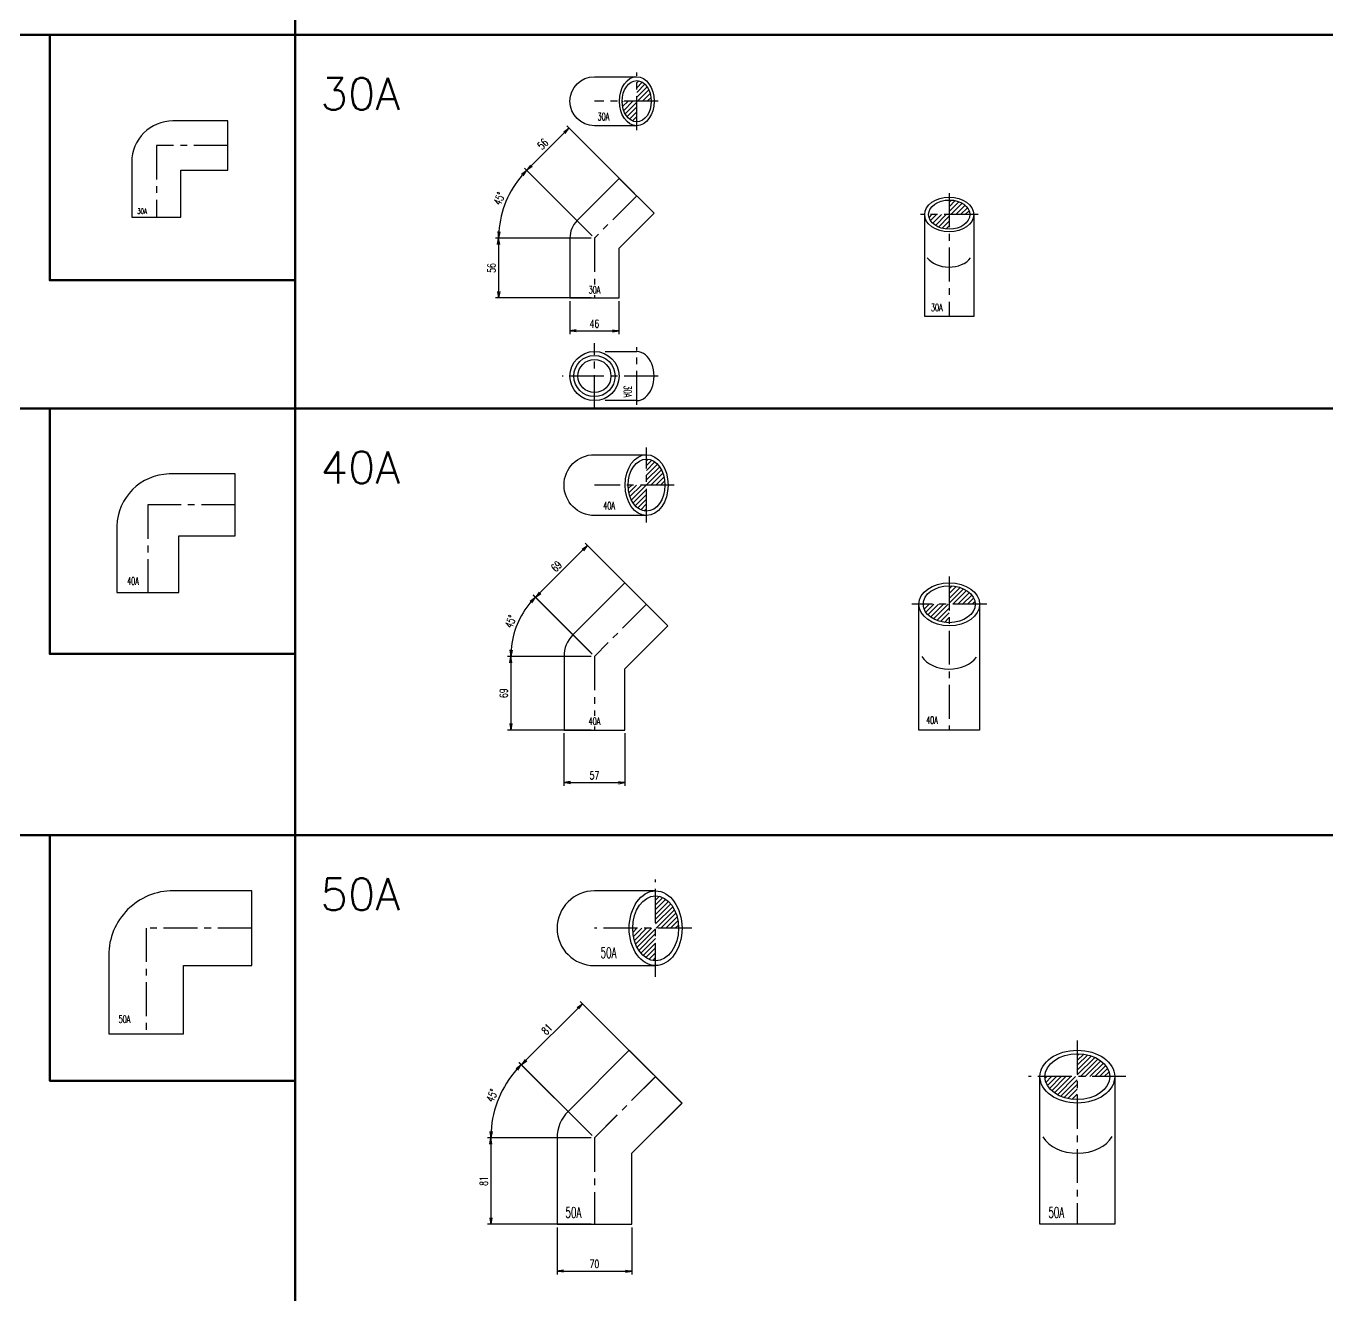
# Model space of a CAD drawing. Header units: millimetres. Extents: x 1711 to 90196, y -23291 to 8516.
# Drawn here: x 18033 to 19252, y -933 to 256 of the extents above; entities that cross this region are included whole.
import ezdxf

# ---------------------------------------------------------------- set-up
doc = ezdxf.new("R2010")
doc.units = ezdxf.units.MM
doc.header["$PDMODE"] = 35
doc.linetypes.add('CENTER', pattern=[50.8, 31.75, -6.35, 6.35, -6.35])
for name, color, linetype in [('CEN', 2, 'CENTER'), ('寸法', 2, 'Continuous'), ('配管-CVP', 4, 'Continuous'), ('＃配管（PVC)', 21, 'Continuous')]:
    doc.layers.add(name, color=color, linetype=linetype)
doc.layers.add('line', color=153, linetype='Continuous', lineweight=50)
doc.styles.add('kpk', font='romans.shx', dxfattribs={"width": 0.7, "bigfont": 'extfont2.shx'})
doc.styles.get("Standard").update_dxf_attribs({"font": 'romans.shx', "bigfont": 'extfont.shx'})
doc.dimstyles.new('KPK-3', dxfattribs={"dimscale": 3, "dimtxt": 2.5, "dimasz": 2, "dimexe": 1, "dimexo": 1, "dimgap": 1, "dimtad": 3, "dimdec": 1, "dimdsep": 46, "dimtxsty": 'kpk', "dimblk": 'OPEN', "dimcen": 2.5, "dimclrd": 2, "dimclre": 2, "dimclrt": 4, "dimadec": 1, "dimazin": 2, "dimtfac": 1, "dimtdec": 1, "dimtmove": 0, "dimatfit": 2, "dimldrblk": 'OPEN', "dimfxl": 0, "dimlwd": -1, "dimlwe": -1, "dimarcsym": 0})

# ---------------------------------------------------------------- blocks, each defined once
blk = doc.blocks.new('_Open')
at = {"color": 0, "linetype": 'ByBlock', "lineweight": -2}
for p, q in [((-1, 0.17), (0, 0)), ((-1, -0.17), (0, 0)), ((0, 0), (-1, 0))]:
    blk.add_line(p, q, dxfattribs=at)
blk = doc.blocks.new('*D2621')
at = {"layer": 'Defpoints', "color": 0, "transparency": 16777216}
for p in [(18502.2, 120.6), (18605.2, 96.7), (18565.6, 57.1)]:
    blk.add_point(p, dxfattribs=at)
at = {"layer": '寸法', "color": 2, "transparency": 16777216}
for p, q in [((18603.1, 98.9), (18539.7, 162.3)), ((18537.6, 155.9), (18506.4, 124.8)), ((18563.5, 59.3), (18500.1, 122.7))]:
    blk.add_line(p, q, dxfattribs=at)
at = {"layer": '寸法', "color": 2, "transparency": 16777216, "xscale": 6, "yscale": 6, "zscale": 6}
for p, rotation in [((18541.8, 160.2), 45), ((18502.2, 120.6), 225)]:
    blk.add_blockref('_Open', p, dxfattribs=dict(at, rotation=rotation))
at = {"layer": '寸法', "color": 4, "transparency": 16777216, "insert": (18517.2, 145.2), "char_height": 7.5, "attachment_point": 5, "rotation": 45, "style": 'kpk', "bg_fill": 3, "box_fill_scale": 1.1, "bg_fill_color": 256, "bg_fill_true_color": 13158600, "bg_fill_transparency": 0}
blk.add_mtext('56', dxfattribs=at)
blk = doc.blocks.new('*D2622')
at = {"layer": 'Defpoints', "color": 0, "transparency": 16777216}
for p in [(18565.6, 57.1), (18475.9, 1.1), (18565.6, 1.1)]:
    blk.add_point(p, dxfattribs=at)
at = {"layer": '寸法', "color": 2, "transparency": 16777216}
for p, q in [((18562.6, 57.1), (18472.9, 57.1)), ((18475.9, 51.1), (18475.9, 7.1)), ((18562.6, 1.1), (18472.9, 1.1))]:
    blk.add_line(p, q, dxfattribs=at)
at = {"layer": '寸法', "color": 2, "transparency": 16777216, "xscale": 6, "yscale": 6, "zscale": 6}
for p, rotation in [((18475.9, 57.1), 90), ((18475.9, 1.1), 270)]:
    blk.add_blockref('_Open', p, dxfattribs=dict(at, rotation=rotation))
at = {"layer": '寸法', "color": 4, "transparency": 16777216, "insert": (18469.2, 29.1), "char_height": 7.5, "attachment_point": 5, "rotation": 90, "style": 'kpk', "bg_fill": 3, "box_fill_scale": 1.1, "bg_fill_color": 256, "bg_fill_true_color": 13158600, "bg_fill_transparency": 0}
blk.add_mtext('56', dxfattribs=at)
blk = doc.blocks.new('*D2623')
at = {"layer": 'Defpoints', "color": 0, "transparency": 16777216}
for p in [(18564.1, 57.1), (18564.8, 58), (18565.6, 57.1)]:
    blk.add_point(p, dxfattribs=at)
at = {"layer": '寸法', "color": 2, "transparency": 16777216}
for p, q in [((18562.7, 60.1), (18500.1, 122.7)), ((18561.1, 57.1), (18472.9, 57.1))]:
    blk.add_line(p, q, dxfattribs=at)
blk.add_arc((18565.6, 57.1), 89.7, 138.8323, 176.1677, dxfattribs=at)
at = {"layer": '寸法', "color": 2, "transparency": 16777216, "xscale": 6, "yscale": 6, "zscale": 6}
for p, rotation in [((18502.2, 120.6), 46.91617076472303), ((18475.9, 57.1), 268.0838292352709)]:
    blk.add_blockref('_Open', p, dxfattribs=dict(at, rotation=rotation))
at = {"layer": '寸法', "color": 4, "transparency": 16777216, "insert": (18476.5, 94.1), "char_height": 7.5, "attachment_point": 5, "rotation": 67.5, "style": 'kpk', "bg_fill": 3, "box_fill_scale": 1.1, "bg_fill_color": 256, "bg_fill_true_color": 13158600, "bg_fill_transparency": 0}
blk.add_mtext('45°', dxfattribs=at)
at = {"layer": 'Defpoints', "color": 0, "transparency": 16777216}
blk.add_point((18487.9, 102), dxfattribs=at)
blk = doc.blocks.new('*D2624')
at = {"layer": 'Defpoints', "color": 0, "transparency": 16777216}
for p in [(18510.4, -279.6), (18614.4, -286), (18565.6, -334.8)]:
    blk.add_point(p, dxfattribs=at)
at = {"layer": '寸法', "color": 2, "transparency": 16777216}
for p, q in [((18612.3, -283.9), (18557.1, -228.6)), ((18554.9, -235), (18514.6, -275.3)), ((18563.5, -332.7), (18508.3, -277.4))]:
    blk.add_line(p, q, dxfattribs=at)
at = {"layer": '寸法', "color": 2, "transparency": 16777216, "xscale": 6, "yscale": 6, "zscale": 6}
for p, rotation in [((18559.2, -230.8), 45), ((18510.4, -279.6), 225)]:
    blk.add_blockref('_Open', p, dxfattribs=dict(at, rotation=rotation))
at = {"layer": '寸法', "color": 4, "transparency": 16777216, "insert": (18530, -250.4), "char_height": 7.5, "attachment_point": 5, "rotation": 45, "style": 'kpk', "bg_fill": 3, "box_fill_scale": 1.1, "bg_fill_color": 256, "bg_fill_true_color": 13158600, "bg_fill_transparency": 0}
blk.add_mtext('69', dxfattribs=at)
blk = doc.blocks.new('*D2625')
at = {"layer": 'Defpoints', "color": 0, "transparency": 16777216}
for p in [(18565.6, -334.8), (18487.3, -403.8), (18565.6, -403.8)]:
    blk.add_point(p, dxfattribs=at)
at = {"layer": '寸法', "color": 2, "transparency": 16777216}
for p, q in [((18562.6, -334.8), (18484.3, -334.8)), ((18487.3, -340.8), (18487.3, -397.8)), ((18562.6, -403.8), (18484.3, -403.8))]:
    blk.add_line(p, q, dxfattribs=at)
at = {"layer": '寸法', "color": 2, "transparency": 16777216, "xscale": 6, "yscale": 6, "zscale": 6}
for p, rotation in [((18487.3, -334.8), 90), ((18487.3, -403.8), 270)]:
    blk.add_blockref('_Open', p, dxfattribs=dict(at, rotation=rotation))
at = {"layer": '寸法', "color": 4, "transparency": 16777216, "insert": (18480.6, -369.3), "char_height": 7.5, "attachment_point": 5, "rotation": 90, "style": 'kpk', "bg_fill": 3, "box_fill_scale": 1.1, "bg_fill_color": 256, "bg_fill_true_color": 13158600, "bg_fill_transparency": 0}
blk.add_mtext('69', dxfattribs=at)
blk = doc.blocks.new('*D2626')
at = {"layer": 'Defpoints', "color": 0, "transparency": 16777216}
for p in [(18563.8, -334.8), (18564.6, -333.7), (18565.6, -334.8)]:
    blk.add_point(p, dxfattribs=at)
at = {"layer": '寸法', "color": 2, "transparency": 16777216}
for p, q in [((18562.5, -331.6), (18508.2, -277.3)), ((18560.8, -334.8), (18484.3, -334.8))]:
    blk.add_line(p, q, dxfattribs=at)
blk.add_arc((18565.6, -334.8), 78.3, 139.3912, 175.6088, dxfattribs=at)
at = {"layer": '寸法', "color": 2, "transparency": 16777216, "xscale": 6, "yscale": 6, "zscale": 6}
for p, rotation in [((18510.3, -279.4), 47.19559840036488), ((18487.3, -334.8), 267.8044015996563)]:
    blk.add_blockref('_Open', p, dxfattribs=dict(at, rotation=rotation))
at = {"layer": '寸法', "color": 4, "transparency": 16777216, "insert": (18487.1, -302.2), "char_height": 7.5, "attachment_point": 5, "rotation": 67.5, "style": 'kpk', "bg_fill": 3, "box_fill_scale": 1.1, "bg_fill_color": 256, "bg_fill_true_color": 13158600, "bg_fill_transparency": 0}
blk.add_mtext('45°', dxfattribs=at)
at = {"layer": 'Defpoints', "color": 0, "transparency": 16777216}
blk.add_point((18497.8, -295.6), dxfattribs=at)
blk = doc.blocks.new('*D3196')
at = {"layer": 'Defpoints', "color": 0, "transparency": 16777216}
for p in [(18497.2, -717.5), (18622.9, -728.6), (18565.6, -785.9)]:
    blk.add_point(p, dxfattribs=at)
at = {"layer": '寸法', "color": 2, "transparency": 16777216}
for p, q in [((18620.8, -726.5), (18552.4, -658.1)), ((18550.3, -664.4), (18501.5, -713.2)), ((18563.5, -783.8), (18495.1, -715.4))]:
    blk.add_line(p, q, dxfattribs=at)
at = {"layer": '寸法', "color": 2, "transparency": 16777216, "xscale": 6, "yscale": 6, "zscale": 6}
for p, rotation in [((18554.5, -660.2), 45.00000000000176), ((18497.2, -717.5), 225.0000000000018)]:
    blk.add_blockref('_Open', p, dxfattribs=dict(at, rotation=rotation))
at = {"layer": '寸法', "color": 4, "transparency": 16777216, "insert": (18521.1, -684.1), "char_height": 7.5, "attachment_point": 5, "rotation": 45, "style": 'kpk', "bg_fill": 3, "box_fill_scale": 1.1, "bg_fill_color": 256, "bg_fill_true_color": 13158600, "bg_fill_transparency": 0}
blk.add_mtext('81', dxfattribs=at)
blk = doc.blocks.new('*D3197')
at = {"layer": 'Defpoints', "color": 0, "transparency": 16777216}
for p in [(18565.6, -785.9), (18468.6, -866.9), (18565.6, -866.9)]:
    blk.add_point(p, dxfattribs=at)
at = {"layer": '寸法', "color": 2, "transparency": 16777216}
for p, q in [((18562.6, -785.9), (18465.6, -785.9)), ((18468.6, -791.9), (18468.6, -860.9)), ((18562.6, -866.9), (18465.6, -866.9))]:
    blk.add_line(p, q, dxfattribs=at)
at = {"layer": '寸法', "color": 2, "transparency": 16777216, "xscale": 6, "yscale": 6, "zscale": 6}
for p, rotation in [((18468.6, -785.9), 90), ((18468.6, -866.9), 270)]:
    blk.add_blockref('_Open', p, dxfattribs=dict(at, rotation=rotation))
at = {"layer": '寸法', "color": 4, "transparency": 16777216, "insert": (18461.9, -826.4), "char_height": 7.5, "attachment_point": 5, "rotation": 90, "style": 'kpk', "bg_fill": 3, "box_fill_scale": 1.1, "bg_fill_color": 256, "bg_fill_true_color": 13158600, "bg_fill_transparency": 0}
blk.add_mtext('81', dxfattribs=at)
blk = doc.blocks.new('*D2627')
at = {"layer": 'Defpoints', "color": 0, "transparency": 16777216}
for p in [(18564.1, -785.9), (18564.4, -784.6), (18565.6, -785.9)]:
    blk.add_point(p, dxfattribs=at)
at = {"layer": '寸法', "color": 2, "transparency": 16777216}
for p, q in [((18562.2, -782.5), (18494.9, -715.2)), ((18561.1, -785.9), (18465.6, -785.9))]:
    blk.add_line(p, q, dxfattribs=at)
blk.add_arc((18565.6, -785.9), 97, 138.5446, 176.4554, dxfattribs=at)
at = {"layer": '寸法', "color": 2, "transparency": 16777216, "xscale": 6, "yscale": 6, "zscale": 6}
for p, rotation in [((18497.1, -717.3), 46.77230686359243), ((18468.6, -785.9), 268.2276931363166)]:
    blk.add_blockref('_Open', p, dxfattribs=dict(at, rotation=rotation))
at = {"layer": '寸法', "color": 4, "transparency": 16777216, "insert": (18469.8, -746.2), "char_height": 7.5, "attachment_point": 5, "rotation": 67.5, "style": 'kpk', "bg_fill": 3, "box_fill_scale": 1.1, "bg_fill_color": 256, "bg_fill_true_color": 13158600, "bg_fill_transparency": 0}
blk.add_mtext('45°', dxfattribs=at)
at = {"layer": 'Defpoints', "color": 0, "transparency": 16777216}
blk.add_point((18481.6, -737.4), dxfattribs=at)
blk = doc.blocks.new('*D2771')
at = {"layer": 'Defpoints', "color": 0, "transparency": 16777216}
for p in [(18542.6, 1.1), (18588.6, 1.1), (18588.6, -29.8)]:
    blk.add_point(p, dxfattribs=at)
at = {"layer": '寸法', "color": 2, "transparency": 16777216}
for p, q in [((18542.6, -1.9), (18542.6, -32.8)), ((18588.6, -1.9), (18588.6, -32.8)), ((18548.6, -29.8), (18582.6, -29.8))]:
    blk.add_line(p, q, dxfattribs=at)
at = {"layer": '寸法', "color": 2, "transparency": 16777216, "xscale": 6, "yscale": 6, "zscale": 6, "rotation": 180}
blk.add_blockref('_Open', (18542.6, -29.8), dxfattribs=at)
at = {"layer": '寸法', "color": 2, "transparency": 16777216, "xscale": 6, "yscale": 6, "zscale": 6}
blk.add_blockref('_Open', (18588.6, -29.8), dxfattribs=at)
at = {"layer": '寸法', "color": 4, "transparency": 16777216, "insert": (18565.6, -23.1), "char_height": 7.5, "attachment_point": 5, "style": 'kpk', "bg_fill": 3, "box_fill_scale": 1.1, "bg_fill_color": 256, "bg_fill_true_color": 13158600, "bg_fill_transparency": 0}
blk.add_mtext('46', dxfattribs=at)
blk = doc.blocks.new('*D2772')
at = {"layer": 'Defpoints', "color": 0, "transparency": 16777216}
for p in [(18537.1, -403.8), (18594.1, -403.8), (18594.1, -453.1)]:
    blk.add_point(p, dxfattribs=at)
at = {"layer": '寸法', "color": 2, "transparency": 16777216}
for p, q in [((18537.1, -406.8), (18537.1, -456.1)), ((18594.1, -406.8), (18594.1, -456.1)), ((18543.1, -453.1), (18588.1, -453.1))]:
    blk.add_line(p, q, dxfattribs=at)
at = {"layer": '寸法', "color": 2, "transparency": 16777216, "xscale": 6, "yscale": 6, "zscale": 6, "rotation": 180}
blk.add_blockref('_Open', (18537.1, -453.1), dxfattribs=at)
at = {"layer": '寸法', "color": 2, "transparency": 16777216, "xscale": 6, "yscale": 6, "zscale": 6}
blk.add_blockref('_Open', (18594.1, -453.1), dxfattribs=at)
at = {"layer": '寸法', "color": 4, "transparency": 16777216, "insert": (18565.6, -446.3), "char_height": 7.5, "attachment_point": 5, "style": 'kpk', "bg_fill": 3, "box_fill_scale": 1.1, "bg_fill_color": 256, "bg_fill_true_color": 13158600, "bg_fill_transparency": 0}
blk.add_mtext('57', dxfattribs=at)
blk = doc.blocks.new('*D3211')
at = {"layer": 'Defpoints', "color": 0, "transparency": 16777216}
for p in [(18530.6, -866.9), (18600.6, -866.9), (18600.6, -910.8)]:
    blk.add_point(p, dxfattribs=at)
at = {"layer": '寸法', "color": 2, "transparency": 16777216}
for p, q in [((18530.6, -869.9), (18530.6, -913.8)), ((18600.6, -869.9), (18600.6, -913.8)), ((18536.6, -910.8), (18594.6, -910.8))]:
    blk.add_line(p, q, dxfattribs=at)
at = {"layer": '寸法', "color": 2, "transparency": 16777216, "xscale": 6, "yscale": 6, "zscale": 6, "rotation": 180}
blk.add_blockref('_Open', (18530.6, -910.8), dxfattribs=at)
at = {"layer": '寸法', "color": 2, "transparency": 16777216, "xscale": 6, "yscale": 6, "zscale": 6}
blk.add_blockref('_Open', (18600.6, -910.8), dxfattribs=at)
at = {"layer": '寸法', "color": 4, "transparency": 16777216, "insert": (18565.6, -904.1), "char_height": 7.5, "attachment_point": 5, "style": 'kpk', "bg_fill": 3, "box_fill_scale": 1.1, "bg_fill_color": 256, "bg_fill_true_color": 13158600, "bg_fill_transparency": 0}
blk.add_mtext('70', dxfattribs=at)
blk = doc.blocks.new('A$C64CF7AF9')
at = {"layer": '＃配管（PVC)', "color": 2, "linetype": 'CENTER'}
for p, q in [((0, 59.6), (0, -30.4)), ((27, 39.6), (-27, 39.6)), ((30.9, 0), (-30.9, 0))]:
    blk.add_line(p, q, dxfattribs=at)
at = {"layer": '＃配管（PVC)', "color": 0, "linetype": 'ByBlock'}
for p, q in [((-23, 10), (-23, 39.6)), ((23, 39.6), (23, 10))]:
    blk.add_line(p, q, dxfattribs=at)
for radius in [19.3, 15.5]:
    blk.add_circle((0, 0), radius, dxfattribs=at)
blk.add_ellipse((0, 39.6), major_axis=(-23, 0), ratio=0.706944, start_param=3.141332, end_param=6.283446, dxfattribs=at)
at = {"layer": 'Defpoints', "color": 100, "linetype": 'ByBlock', "insert": (14.4, 31.1), "char_height": 7, "attachment_point": 5, "bg_fill": 3, "box_fill_scale": 1.2, "bg_fill_color": 256, "bg_fill_transparency": 0}
blk.add_mtext('{\\W0.6;30A}', dxfattribs=at)
at = {"layer": '＃配管（PVC)', "color": 0, "linetype": 'ByBlock'}
blk.add_circle((0, 0), 23, dxfattribs=at)
blk = doc.blocks.new('30A-L-正')
at = {"layer": '＃配管（PVC)', "color": 0, "linetype": 'ByBlock'}
blk.add_lwpolyline([(23, -67), (23, -23), (67, -23), (67, 23), (15.5, 23, 0.414214), (-23, -15.5), (-23, -67)], format="xyb", close=True, dxfattribs=at)
at = {"layer": '＃配管（PVC)', "color": 2, "linetype": 'CENTER'}
blk.add_lwpolyline([(67, 0), (0, 0), (0, -67)], dxfattribs=at)
at = {"layer": 'Defpoints', "color": 6, "linetype": 'ByBlock', "ltscale": 0.5, "insert": (-13.3, -61.5), "char_height": 5, "attachment_point": 5, "style": 'kpk', "bg_fill": 3, "box_fill_scale": 1.2, "bg_fill_color": 256, "bg_fill_transparency": 0}
blk.add_mtext('{\\W0.6;30A}', dxfattribs=at)
blk = doc.blocks.new('*U442')
at = {"color": 0, "linetype": 'ByBlock'}
blk.add_blockref('30A-L-正', (0, 0), dxfattribs=at)
blk = doc.blocks.new('40A-L-正')
at = {"layer": '＃配管（PVC)', "color": 0, "linetype": 'ByBlock'}
blk.add_lwpolyline([(29, -82), (29, -29), (82, -29), (82, 29), (20, 29, 0.399805), (-29, -20), (-29, -82)], format="xyb", close=True, dxfattribs=at)
at = {"layer": '＃配管（PVC)', "color": 2, "linetype": 'CENTER'}
blk.add_lwpolyline([(82, 0), (0, 0), (0, -82)], dxfattribs=at)
at = {"layer": 'Defpoints', "color": 6, "linetype": 'ByBlock', "insert": (-13.9, -71.3), "char_height": 7, "attachment_point": 5, "style": 'kpk', "bg_fill": 3, "box_fill_scale": 1.2, "bg_fill_color": 256, "bg_fill_transparency": 0}
blk.add_mtext('{\\W0.6;40A}', dxfattribs=at)
blk = doc.blocks.new('*U443')
at = {"color": 0, "linetype": 'ByBlock'}
blk.add_blockref('40A-L-正', (0, 0), dxfattribs=at)
blk = doc.blocks.new('50A-L-正')
at = {"layer": '＃配管（PVC)', "color": 0, "linetype": 'ByBlock'}
blk.add_lwpolyline([(35, -99), (35, -35), (99, -35), (99, 35), (25.5, 35, 0.414214), (-35, -25.5), (-35, -99)], format="xyb", close=True, dxfattribs=at)
at = {"layer": '＃配管（PVC)', "color": 2, "linetype": 'CENTER'}
blk.add_lwpolyline([(99, 0), (0, 0), (0, -99)], dxfattribs=at)
at = {"layer": 'Defpoints', "color": 6, "linetype": 'ByBlock', "insert": (-20.2, -85.3), "char_height": 7, "attachment_point": 5, "style": 'kpk', "bg_fill": 3, "box_fill_scale": 1.2, "bg_fill_color": 256, "bg_fill_transparency": 0}
blk.add_mtext('{\\W0.6;50A}', dxfattribs=at)
blk = doc.blocks.new('*U444')
at = {"color": 0, "linetype": 'ByBlock'}
blk.add_blockref('50A-L-正', (0, 0), dxfattribs=at)
blk = doc.blocks.new('A$C40867507')
at = {"layer": '＃配管（PVC)'}
h = blk.add_hatch(dxfattribs=at)
h.set_pattern_fill('ANSI31', color=252)
h.set_pattern_definition([(45, (-18565.648, -185.316), (-2.24506403, 2.24506403), [])])
edge = h.paths.add_edge_path()
edge.add_line((39.6, 0), (25.9, 0))
edge.add_ellipse((39.6, 0), major_axis=(0, 19.3), ratio=0.707091, start_angle=90.0003, end_angle=180.0006)
edge.add_line((39.6, -19.3), (39.6, 0))
edge = h.paths.add_edge_path()
edge.add_ellipse((39.6, 0), major_axis=(0, 19.3), ratio=0.707091, start_angle=270.0003, end_angle=360.0006)
edge.add_line((39.6, 19.3), (39.6, 0))
edge.add_line((39.6, 0), (53.2, 0))
at = {"layer": '＃配管（PVC)', "color": 2, "linetype": 'CENTER'}
for p, q in [((39.6, -27), (39.6, 27)), ((59.6, 0), (0, 0))]:
    blk.add_line(p, q, dxfattribs=at)
at = {"layer": '＃配管（PVC)', "color": 0, "linetype": 'ByBlock'}
blk.add_lwpolyline([(39.6, -23), (0, -23, -1), (0, 23), (39.6, 23)], format="xyb", dxfattribs=at)
for major_axis, ratio in [((0, 23), 0.706944), ((0, 19.3), 0.707091)]:
    blk.add_ellipse((39.6, 0), major_axis=major_axis, ratio=ratio, dxfattribs=at)
at = {"layer": 'Defpoints', "color": 6, "linetype": 'ByBlock', "insert": (8.4, -14.4), "char_height": 7, "attachment_point": 5, "rotation": 360, "style": 'kpk', "bg_fill": 3, "box_fill_scale": 1.2, "bg_fill_color": 256, "bg_fill_transparency": 0}
blk.add_mtext('{\\W0.6;30A}', dxfattribs=at)
blk = doc.blocks.new('A$C4FB23EE7')
at = {"layer": '＃配管（PVC)', "color": 0, "linetype": 'ByBlock'}
blk.add_lwpolyline([(55.9, 79.3), (23.3, 111.9), (-16.3, 72.3, 0.198912), (-23, 56), (-23, 0), (23, 0), (23, 46.5)], format="xyb", close=True, dxfattribs=at)
at = {"layer": '＃配管（PVC)', "color": 2, "linetype": 'CENTER'}
blk.add_lwpolyline([(39.6, 95.6), (0, 56), (0, 0)], dxfattribs=at)
at = {"layer": 'Defpoints', "color": 6, "linetype": 'ByBlock', "insert": (0, 7.5), "char_height": 7, "attachment_point": 5, "style": 'kpk', "bg_fill": 3, "box_fill_scale": 1.2, "bg_fill_color": 256, "bg_fill_transparency": 0}
blk.add_mtext('{\\W0.6;30A}', dxfattribs=at)
blk = doc.blocks.new('A$C597B5FDB')
at = {"layer": '＃配管（PVC)'}
h = blk.add_hatch(dxfattribs=at)
h.set_pattern_fill('ANSI31', color=252)
h.set_pattern_definition([(45, (-18898.0417, 16.489), (-2.24506403, 2.24506403), [])])
edge = h.paths.add_edge_path()
edge.add_line((0, 95.6), (-19.3, 95.6))
edge.add_ellipse((0, 95.6), major_axis=(-19.3, 0), ratio=0.707091, start_angle=0.0006, end_angle=90.0003)
edge.add_line((0, 82), (0, 95.6))
edge = h.paths.add_edge_path()
edge.add_ellipse((0, 95.6), major_axis=(-19.3, 0), ratio=0.707091, start_angle=180.0006, end_angle=270.0003)
edge.add_line((0, 109.2), (0, 95.6))
edge.add_line((0, 95.6), (19.3, 95.6))
at = {"layer": '＃配管（PVC)', "color": 2, "linetype": 'CENTER'}
for p, q in [((0, 115.6), (0, 0)), ((27, 95.6), (-27, 95.6))]:
    blk.add_line(p, q, dxfattribs=at)
at = {"layer": '＃配管（PVC)', "color": 0, "linetype": 'ByBlock'}
blk.add_lwpolyline([(23, 95.6), (23, 0), (-23, 0), (-23, 95.6)], dxfattribs=at)
for major_axis, ratio in [((-23, 0), 0.706944), ((-19.3, 0), 0.707091)]:
    blk.add_ellipse((0, 95.6), major_axis=major_axis, ratio=ratio, dxfattribs=at)
blk.add_ellipse((-0.2, 62.7), major_axis=(-23, 0), ratio=0.706944, start_param=6.762696, end_param=8.929798, dxfattribs=at)
at = {"layer": 'Defpoints', "color": 6, "linetype": 'ByBlock', "insert": (-11.6, 8.5), "char_height": 7, "attachment_point": 5, "style": 'kpk', "bg_fill": 3, "box_fill_scale": 1.2, "bg_fill_color": 256, "bg_fill_transparency": 0}
blk.add_mtext('{\\W0.6;30A}', dxfattribs=at)
blk = doc.blocks.new('A$C32D37BCA')
at = {"layer": '＃配管（PVC)'}
h = blk.add_hatch(dxfattribs=at)
h.set_pattern_fill('ANSI31', color=252)
h.set_pattern_definition([(45, (-18565.648, 174.3547), (-2.24506403, 2.24506403), [])])
edge = h.paths.add_edge_path()
edge.add_line((48.8, 0), (31.6, 0))
edge.add_ellipse((48.8, 0), major_axis=(0, 24.4), ratio=0.707105, start_angle=89.9971, end_angle=179.9924)
edge.add_line((48.8, -24.4), (48.8, 0))
edge = h.paths.add_edge_path()
edge.add_ellipse((48.8, 0), major_axis=(0, 24.4), ratio=0.707105, start_angle=270.0004, end_angle=360.0076)
edge.add_line((48.8, 24.3), (48.8, 0))
edge.add_line((48.8, 0), (66, 0))
at = {"layer": '＃配管（PVC)', "color": 2, "linetype": 'CENTER'}
for p, q in [((48.8, -35.1), (48.8, 35.1)), ((74.8, 0), (0, 0))]:
    blk.add_line(p, q, dxfattribs=at)
at = {"layer": '＃配管（PVC)', "color": 0, "linetype": 'ByBlock'}
blk.add_lwpolyline([(48.8, -28.5), (0, -28.5, -1), (0, 28.5), (48.8, 28.5)], format="xyb", dxfattribs=at)
for major_axis, ratio in [((0, 28.5), 0.70717), ((0, 24.4), 0.707105)]:
    blk.add_ellipse((48.8, 0), major_axis=major_axis, ratio=ratio, dxfattribs=at)
at = {"layer": 'Defpoints', "color": 6, "linetype": 'ByBlock', "insert": (13.7, -19.3), "char_height": 7, "attachment_point": 5, "style": 'kpk', "bg_fill": 3, "box_fill_scale": 1.2, "bg_fill_color": 256, "bg_fill_transparency": 0}
blk.add_mtext('{\\W0.6;40A}', dxfattribs=at)
blk = doc.blocks.new('A$C69395F66')
at = {"layer": '＃配管（PVC)', "color": 0, "linetype": 'ByBlock'}
blk.add_lwpolyline([(68.9, 97.6), (28.6, 137.9), (-20.2, 89.2, 0.198912), (-28.5, 69), (-28.5, 0), (28.5, 0), (28.5, 57.2)], format="xyb", close=True, dxfattribs=at)
at = {"layer": '＃配管（PVC)', "color": 2, "linetype": 'CENTER'}
blk.add_lwpolyline([(48.8, 117.8), (0, 69), (0, 0)], dxfattribs=at)
at = {"layer": 'Defpoints', "color": 6, "linetype": 'ByBlock', "insert": (0, 8.3), "char_height": 7, "attachment_point": 5, "style": 'kpk', "bg_fill": 3, "box_fill_scale": 1.2, "bg_fill_color": 256, "bg_fill_transparency": 0}
blk.add_mtext('{\\W0.6;40A}', dxfattribs=at)
blk = doc.blocks.new('A$C39777DEA')
at = {"layer": '＃配管（PVC)'}
h = blk.add_hatch(dxfattribs=at)
h.set_pattern_fill('ANSI31', color=252)
h.set_pattern_definition([(45, (-18898.042, 403.7983), (-2.24506403, 2.24506403), [])])
edge = h.paths.add_edge_path()
edge.add_line((0, 117.8), (-24.4, 117.8))
edge.add_ellipse((0, 117.8), major_axis=(-24.4, 0), ratio=0.707105, start_angle=0.0152, end_angle=90.0002)
edge.add_line((0, 100.6), (0, 117.8))
edge = h.paths.add_edge_path()
edge.add_ellipse((0, 117.8), major_axis=(-24.4, 0), ratio=0.707105, start_angle=179.9848, end_angle=269.9998)
edge.add_line((0, 135), (0, 117.8))
edge.add_line((0, 117.8), (24.3, 117.8))
at = {"layer": '＃配管（PVC)', "color": 2, "linetype": 'CENTER'}
for p, q in [((0, 143.8), (0, 0)), ((35.1, 117.8), (-35.1, 117.8))]:
    blk.add_line(p, q, dxfattribs=at)
at = {"layer": '＃配管（PVC)', "color": 0, "linetype": 'ByBlock'}
blk.add_lwpolyline([(28.5, 117.8), (28.5, 0), (-28.5, 0), (-28.5, 117.8)], dxfattribs=at)
for major_axis, ratio in [((-28.5, 0), 0.70717), ((-24.4, 0), 0.707105)]:
    blk.add_ellipse((0, 117.8), major_axis=major_axis, ratio=ratio, dxfattribs=at)
blk.add_ellipse((0, 77.3), major_axis=(-28.5, 0), ratio=0.70717, start_param=6.721062, end_param=8.963044, dxfattribs=at)
at = {"layer": 'Defpoints', "color": 6, "linetype": 'ByBlock', "insert": (-16.2, 9.3), "char_height": 7, "attachment_point": 5, "style": 'kpk', "bg_fill": 3, "box_fill_scale": 1.2, "bg_fill_color": 256, "bg_fill_transparency": 0}
blk.add_mtext('{\\W0.6;40A}', dxfattribs=at)
blk = doc.blocks.new('A$C7CE2491D')
at = {"layer": '＃配管（PVC)'}
h = blk.add_hatch(dxfattribs=at)
h.set_pattern_fill('ANSI31', color=252)
h.set_pattern_definition([(45, (-18565.648, 589.526), (-2.24506403, 2.24506403), [])])
edge = h.paths.add_edge_path()
edge.add_line((57.3, 0), (35.8, 0))
edge.add_ellipse((57.3, 0), major_axis=(0, 30.4), ratio=0.707106, start_angle=89.996, end_angle=179.9878)
edge.add_line((57.3, -30.4), (57.3, 0))
edge = h.paths.add_edge_path()
edge.add_ellipse((57.3, 0), major_axis=(0, 30.4), ratio=0.707106, start_angle=270.0007, end_angle=360.0122)
edge.add_line((57.3, 30.4), (57.3, 0))
edge.add_line((57.3, 0), (78.8, 0))
at = {"layer": '＃配管（PVC)', "color": 2, "linetype": 'CENTER'}
for p, q in [((57.3, -45.6), (57.3, 45.6)), ((91.1, 0), (0, 0))]:
    blk.add_line(p, q, dxfattribs=at)
at = {"layer": '＃配管（PVC)', "color": 0, "linetype": 'ByBlock'}
blk.add_lwpolyline([(57.3, 35), (0, 35, 1), (0, -35), (57.3, -35)], format="xyb", dxfattribs=at)
for major_axis, ratio in [((0, 35), 0.707127), ((0, 30.4), 0.707106)]:
    blk.add_ellipse((57.3, 0), major_axis=major_axis, ratio=ratio, dxfattribs=at)
at = {"layer": 'Defpoints', "color": 6, "linetype": 'ByBlock', "insert": (13.2, -22.9), "char_height": 10, "attachment_point": 5, "style": 'kpk', "bg_fill": 3, "box_fill_scale": 1.2, "bg_fill_color": 256, "bg_fill_transparency": 0}
blk.add_mtext('{\\W0.6;50A}', dxfattribs=at)
blk = doc.blocks.new('A$C49D10803')
at = {"layer": '＃配管（PVC)', "color": 0, "linetype": 'ByBlock'}
blk.add_lwpolyline([(82, 113.5), (32.5, 163), (-24.7, 105.7, 0.198912), (-35, 81), (-35, 0), (35, 0), (35, 66.5)], format="xyb", close=True, dxfattribs=at)
at = {"layer": '＃配管（PVC)', "color": 2, "linetype": 'CENTER'}
blk.add_lwpolyline([(57.3, 138.3), (0, 81), (0, 0)], dxfattribs=at)
at = {"layer": 'Defpoints', "color": 6, "linetype": 'ByBlock', "insert": (-19.7, 11.1), "char_height": 10, "attachment_point": 5, "style": 'kpk', "bg_fill": 3, "box_fill_scale": 1.2, "bg_fill_color": 256, "bg_fill_transparency": 0}
blk.add_mtext('{\\W0.6;50A}', dxfattribs=at)
blk = doc.blocks.new('A$C23D64D09')
at = {"layer": '＃配管（PVC)'}
h = blk.add_hatch(dxfattribs=at)
h.set_pattern_fill('ANSI31', color=252)
h.set_pattern_definition([(45, (-19018.042, 866.872), (-2.24506403, 2.24506403), [])])
edge = h.paths.add_edge_path()
edge.add_line((0, 138.3), (-30.4, 138.3))
edge.add_ellipse((0, 138.3), major_axis=(-30.4, 0), ratio=0.707106, start_angle=0.0122, end_angle=90.0002)
edge.add_line((0, 116.8), (0, 138.3))
edge = h.paths.add_edge_path()
edge.add_ellipse((0, 138.3), major_axis=(-30.4, 0), ratio=0.707106, start_angle=179.9878, end_angle=269.9998)
edge.add_line((0, 159.8), (0, 138.3))
edge.add_line((0, 138.3), (30.4, 138.3))
at = {"layer": '＃配管（PVC)', "color": 2, "linetype": 'CENTER'}
for p, q in [((0, 172.1), (0, 0)), ((45.6, 138.3), (-45.6, 138.3))]:
    blk.add_line(p, q, dxfattribs=at)
at = {"layer": '＃配管（PVC)', "color": 0, "linetype": 'ByBlock'}
blk.add_lwpolyline([(35, 138.3), (35, 0), (-35, 0), (-35, 138.3)], dxfattribs=at)
for major_axis, ratio in [((-35, 0), 0.707127), ((-30.4, 0), 0.707106)]:
    blk.add_ellipse((0, 138.3), major_axis=major_axis, ratio=ratio, dxfattribs=at)
blk.add_ellipse((0.1, 91.3), major_axis=(-35, 0), ratio=0.707127, start_param=6.677278, end_param=9.042917, dxfattribs=at)
at = {"layer": 'Defpoints', "color": 6, "linetype": 'ByBlock', "insert": (-19.7, 11.1), "char_height": 10, "attachment_point": 5, "style": 'kpk', "bg_fill": 3, "box_fill_scale": 1.2, "bg_fill_color": 256, "bg_fill_transparency": 0}
blk.add_mtext('{\\W0.6;50A}', dxfattribs=at)
blk = doc.blocks.new('A$C84a07606')
at = {"layer": 'line'}
blk.add_line((1260, 0), (1260, -7760), dxfattribs=at)
for points in [[(4120, -1360), (2460, -1360), (1260, -1360), (60, -1360), (0, -1360)], [(4120, -1710), (2460, -1710), (1260, -1710), (60, -1710), (0, -1710)], [(4120, -2110), (2460, -2110), (1260, -2110), (60, -2110), (0, -2110)]]:
    blk.add_lwpolyline(points, dxfattribs=at)
for points in [[(1260, -1360), (1030, -1360), (1030, -1590), (1260, -1590)], [(1260, -1710), (1030, -1710), (1030, -1940), (1260, -1940)], [(1260, -2110), (1030, -2110), (1030, -2340), (1260, -2340)]]:
    blk.add_lwpolyline(points, close=True, dxfattribs=at)
at = {"layer": 'line', "char_height": 30, "attachment_point": 4}
for s, insert in [('30A', (1283.6, -1415.3)), ('40A', (1283.6, -1765.3)), ('50A', (1283.6, -2165.3))]:
    blk.add_mtext(s, dxfattribs=dict(at, insert=insert))

msp = doc.modelspace()

# ---------------------------------------------------------------- linework, layer by layer
at = {"layer": 'CEN'}
msp.add_lwpolyline([(18622.9235, -728.5963), (18565.6479, -785.8719), (18565.6479, -866.8719)], dxfattribs=at)
at = {"layer": '配管-CVP', "color": 0, "linetype": 'ByBlock'}
msp.add_lwpolyline([(18647.6723, -753.345), (18598.1748, -703.8475), (18540.8991, -761.1232, 0.198912367), (18530.6479, -785.8719), (18530.6479, -866.8719), (18600.6479, -866.8719), (18600.6479, -800.3694)], format="xyb", close=True, dxfattribs=at)

# ---------------------------------------------------------------- block references
at = {"layer": '配管-CVP'}
for name, p in [('*U442', (18155.1939, 143.8577)), ('A$C597B5FDB', (18898.0417, -16.4892)), ('A$C32D37BCA', (18565.6479, -174.3547)), ('*U443', (18147.1849, -192.8947)), ('A$C39777DEA', (18898.0419, -403.7983)), ('A$C7CE2491D', (18565.6479, -589.526)), ('*U444', (18145.5849, -589.3796)), ('A$C23D64D09', (19018.0418, -866.8719))]:
    msp.add_blockref(name, p, dxfattribs=at)
at = {"layer": '配管-CVP', "rotation": 270}
msp.add_blockref('A$C64CF7AF9', (18565.6479, -72.1578), dxfattribs=at)

# ---------------------------------------------------------------- dimensions: what is measured, and where the dimension line sits
at = {"layer": '寸法'}
for p1, p2, distance, picture, middle in [((18605.2459, 96.7474), (18565.6479, 57.1494), -89.7203, '*D2621', (18517.2321, 145.1632)), ((18614.4382, -286.0079), (18565.6479, -334.7983), -78.1292, '*D2624', (18530.0244, -250.3844))]:
    dim = msp.add_aligned_dim(p1=p1, p2=p2, distance=distance, dimstyle='KPK-3', dxfattribs=at)
    dim.commit()
    dim.dimension.update_dxf_attribs({"geometry": picture, "text_midpoint": middle})

# ---------------------------------------------------------------- next in the draw order: block references
at = {"layer": '配管-CVP'}
msp.add_blockref('A$C40867507', (18565.6479, 185.316), dxfattribs=at)

# ---------------------------------------------------------------- next in the draw order: dimensions: what is measured, and where the dimension line sits
at = {"layer": '寸法'}
for base, p1, p2, picture, middle in [((18475.9276, 1.1494), (18565.6479, 57.1494), (18565.6479, 1.1494), '*D2622', (18469.1776, 29.1494)), ((18487.3415, -403.7983), (18565.6479, -334.7983), (18565.6479, -403.7983), '*D2625', (18480.5915, -369.2983))]:
    dim = msp.add_linear_dim(base=base, p1=p1, p2=p2, angle=90, dimstyle='KPK-3', dxfattribs=at)
    dim.commit()
    dim.dimension.update_dxf_attribs({"geometry": picture, "text_midpoint": middle})
dim = msp.add_aligned_dim(p1=(18622.9235, -728.5963), p2=(18565.6479, -785.8719), distance=-96.7319, dimstyle='KPK-3', dxfattribs=at)
dim.commit()
dim.dimension.update_dxf_attribs({"geometry": '*D3196', "text_midpoint": (18521.1129, -684.0613)})

# ---------------------------------------------------------------- next in the draw order: dimensions: what is measured, and where the dimension line sits
for base, center, p1, p2, picture, middle in [((18487.9478, 102.0095), (18565.6479, 57.1494), (18564.7959, 58.0013), (18564.0592, 57.1494), '*D2623', (18476.521, 94.067)), ((18497.8325, -295.6451), (18565.6479, -334.7983), (18564.5964, -333.7468), (18563.821, -334.7983), '*D2626', (18487.066, -302.2486))]:
    dim = msp.add_angular_dim_3p(base=base, center=center, p1=p1, p2=p2, dimstyle='KPK-3', dxfattribs=at)
    dim.commit()
    dim.dimension.update_dxf_attribs({"geometry": picture, "text_midpoint": middle})
for base, p1, p2, picture, middle in [((18588.6479, -29.8446), (18542.6479, 1.1494), (18588.6479, 1.1494), '*D2771', (18565.6479, -23.0946)), ((18594.1479, -453.0768), (18537.1479, -403.7983), (18594.1479, -403.7983), '*D2772', (18565.6479, -446.3268))]:
    dim = msp.add_linear_dim(base=base, p1=p1, p2=p2, dimstyle='KPK-3', dxfattribs=at)
    dim.commit()
    dim.dimension.update_dxf_attribs({"geometry": picture, "text_midpoint": middle})
dim = msp.add_linear_dim(base=(18468.6473, -866.8719), p1=(18565.6479, -785.8719), p2=(18565.6479, -866.8719), angle=90, dimstyle='KPK-3', dxfattribs=at)
dim.commit()
dim.dimension.update_dxf_attribs({"geometry": '*D3197', "text_midpoint": (18461.8973, -826.3719)})

# ---------------------------------------------------------------- next in the draw order: block references
at = {"layer": '配管-CVP'}
for name, p in [('A$C4FB23EE7', (18565.6479, 1.1494)), ('A$C69395F66', (18565.6479, -403.7983))]:
    msp.add_blockref(name, p, dxfattribs=at)

# ---------------------------------------------------------------- next in the draw order: texts
at = {"layer": 'Defpoints', "color": 6, "linetype": 'ByBlock', "style": 'kpk', "width": 0.6}
msp.add_text('50A', height=10, dxfattribs=at).set_placement((18537.3284, -860.7621))

# ---------------------------------------------------------------- next in the draw order: dimensions: what is measured, and where the dimension line sits
at = {"layer": '寸法'}
dim = msp.add_angular_dim_3p(base=(18481.6429, -737.3717), center=(18565.6479, -785.8719), p1=(18564.3559, -784.5799), p2=(18564.1042, -785.8719), dimstyle='KPK-3', dxfattribs=at)
dim.commit()
dim.dimension.update_dxf_attribs({"geometry": '*D2627', "text_midpoint": (18469.7949, -746.1683)})
dim = msp.add_linear_dim(base=(18600.6479, -910.8411), p1=(18530.6479, -866.8719), p2=(18600.6479, -866.8719), dimstyle='KPK-3', dxfattribs=at)
dim.commit()
dim.dimension.update_dxf_attribs({"geometry": '*D3211', "text_midpoint": (18565.6479, -904.0911)})

# ---------------------------------------------------------------- next in the draw order: block references
at = {"layer": '配管-CVP'}
msp.add_blockref('A$C49D10803', (18565.6479, -866.8719), dxfattribs=at)

# ---------------------------------------------------------------- next in the draw order: block references
at = {"layer": 'line', "linetype": 'ByBlock'}
msp.add_blockref('A$C84a07606', (17025.3602, 1607.5677), dxfattribs=at)

doc.saveas('drawing.dxf')
